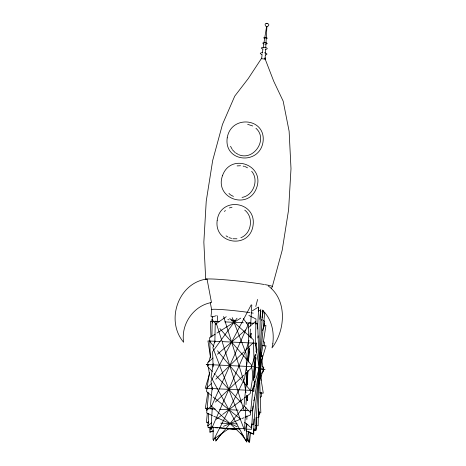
<?xml version="1.0" encoding="UTF-8"?>
<svg xmlns="http://www.w3.org/2000/svg" width="466" height="466" viewBox="0 0 466 466"><rect width="100%" height="100%" fill="white"/><g stroke="black" fill="none" stroke-linecap="round" stroke-linejoin="round"><path stroke-width="0.7" d="M210.125 430.019L210.178 427.118M211.908 336.499L212.28 316.927L216.352 315.674M213.242 427.339L213.003 439.665L229.284 428.324M214.855 342.522L215.199 324.4L226.249 316.699M246.764 423.827L246.432 441.226L240.683 433.234M246.846 419.476L246.916 415.853M247.207 400.632L247.306 395.552M247.551 382.504L247.772 370.907M247.953 361.482L248.628 325.961L243.287 318.54M254.052 419.004L253.76 434.23L248.628 431.685M254.424 399.432L254.465 397.259M254.669 386.384L254.768 381.31M254.85 376.959L255.275 354.486M255.444 345.784L255.956 318.965L248.896 315.459M259.061 411.362L258.95 417.163L257.593 417.577M259.585 383.815L259.644 380.914M259.795 372.94L259.946 364.965M265.067 59.1L265.34 54.697M265.422 53.246L265.661 48.883M265.742 47.433L266.232 38.707M266.307 37.251L266.913 26.352M208.057 425.068L207.929 427.246L213.591 427.619M208.139 423.611L208.733 413.441M212.257 408.117L211.156 427.019L236.32 429.198M217.313 321.627L217.657 315.814M245.815 407.5L244.58 428.58L227.81 428.906M245.984 404.593L246.497 395.873M247.131 384.968L247.982 370.429M248.489 361.709L249.298 347.898M249.933 337L250.405 329.002M250.574 326.095L251.803 305.014M252.962 406.032L251.605 429.291L246.52 429.169M253.813 391.492L254.325 382.772M254.622 377.681L255.811 357.329M256.149 351.515L256.661 342.795M257.465 328.984L258.7 307.904M262.649 310.001L255.642 429.926L253.492 429.827M256.463 423.856L256.079 430.398L253.958 430.258M259.521 371.524L259.906 364.983M262.917 313.379L263.092 310.473M234.194 322.262L234.334 320.276L230.99 319.95M272.82 343.489C274.235 332.584 272.022 320.62 264.443 312.29M208.651 392.826L206.665 412.987L212.508 415.631M207.329 413.103L206.403 422.464L208.552 422.563M212.257 387.118L210.481 405.117L243.258 436.03M210.242 427.066L209.741 432.104L213.014 430.73M247.394 371.396L243.91 406.678L216.172 440.452M248.314 362.035L249.38 351.236M250.725 337.559L251.157 333.237M253.038 387.665L250.341 415.025L245.104 417.227M253.749 380.46L255.951 358.144M256.516 352.383L256.871 348.784M257.937 337.978L258.152 335.823M259.783 319.262L260.779 309.179M250.522 432.652L249.601 442.013L246.957 439.52M264.758 312.342L253.679 424.672L251.529 424.567M253.987 428.388L253.417 434.143L246.275 430.91M259.597 371.501L260.377 363.585M261.088 356.379L261.443 352.779M264.001 326.858L264.566 321.103L263.267 320.515M266.564 28.35L266.768 26.62M209.519 372.212L206.485 391.574L211.535 395.651M207.877 392.11L205.29 408.6L215.315 409.066M213.23 363.684L211.092 377.303L246.759 442.1L248.331 432.064M208.366 421.491L207.696 425.796L211.71 422.749M213.556 439.106L213.329 440.539L244.522 378.864L247.108 362.379M247.33 360.94L249.24 348.754M250.929 338.001L251.157 336.563M255.782 357.766L250.16 393.613L244.423 397.958M256.568 352.745L256.906 350.595M261.624 320.48L261.851 319.047M262.073 317.614L263.197 310.443M252.042 423.53L251.372 427.835L244.638 422.394M259.801 374.058L262.725 355.418M264.187 346.098L264.746 342.516L263.063 341.153M261.653 58.763L262.084 54.464M262.311 53.054L262.993 48.825M263.22 47.416L263.785 43.891M264.012 42.482L266.622 26.265M272.895 343.506L272.004 347.898C285.454 330.347 287.557 300.087 268.235 285.914M271.509 288.431L272.365 286.456L282.192 250.265L288.611 209.677L291 168.68L289.124 131.278L283.165 101.134L273.711 81.195L264.944 58.483M257.593 299.428L255.793 306.453M214.977 340.949L212.892 347.811L244.767 430.875L246.858 424.013M208.04 364.208L207.411 366.27L212.28 371.513M208.663 362.152L210.335 356.665M209.368 374.518L205.191 388.242L218.088 388.842M207.405 407.633L206.572 410.383L211.75 405.49M212.176 426.571L211.337 429.314L246.322 349.372L249.036 340.454M250.079 337.023L251.122 333.586M255.263 354.585L251.087 368.309L244.877 374.181M256.096 351.842L256.935 349.092M262.574 330.569L264.659 323.707M250.877 410.36L250.248 412.422L243.922 405.601M253.795 400.754L254.634 398.011M259.224 382.912L259.644 381.538M260.686 378.107L263.82 367.814L262.358 366.241M251.232 304.799L210.941 381.246L212.315 389.815M261.676 58.145L248.256 78.568L234.748 96.13L222.48 124.393L212.653 160.589L206.234 201.172L203.846 242.174L205.722 279.577M237.037 318.214L212.589 351.714L213.131 366.981M220.901 434.085L215.752 441.139L215.624 437.504M261.403 58.693L265.096 59.06M224.437 211.465L225.41 210.475M206.549 388.213L211.71 383.186M215.834 379.167L243.701 352.016M244.732 351.014L252.986 342.97M215.374 402.065L243.84 375.159M213.073 357.987L207.62 362.67L208.081 365.525M217.43 354.236L245.757 329.881M247.935 328.006L255.566 321.447L256.026 324.301M261.426 373.289L263.61 371.414L261.653 359.28M216.3 419.272L221.466 415.357M222.614 414.484L243.275 398.832M215.123 334.192L209.636 337.634L210.358 357.993M216.952 333.044L240.741 318.121M252.333 310.851L257.82 307.409M260.377 397.213L261.595 396.45L261.467 392.815M219.562 427.974L220.872 427.421M223.494 426.32L240.52 419.155M241.825 418.608L243.794 417.781M240.881 237.718C251.605 233.623 253.918 217.063 244.767 210.137M267.379 26.585C272.453 23.749 262.678 21.255 265.684 26.195M210.084 432.192L213.475 431.149M229.383 207.935L232.004 207.23M265.457 55.011L266.797 54.516L266.878 53.788L264.542 52.74M242.052 197.409C253.388 195.65 259.172 179.963 251.681 171.272M206.787 279.029L206.298 279.111C178.041 283.293 165.372 320.957 183.645 342.265C180.726 324.406 193.495 305.62 211.482 302.533L207.026 279L206.543 279.082A33.622 1.864 6.2 0 1 231.235 280.351A33.622 1.864 6.2 0 1 264.461 284.534M265.014 37.309L263.628 37.81L264.909 38.591M265.585 44.223L267.298 43.606L266.406 42.849L265.055 42.552M265.218 49.425L266.587 49.227L267.286 48.639L266.779 47.963L265.265 47.404M262.731 52.571L261.036 52.804L260.244 53.474L261.682 54.621M237.101 165.908L240.491 165.727M264.438 42.499L262.643 43.122L264.216 44.084M266.529 23.312L267.094 23.3M232.884 238.749L236.944 238.778M226.196 428.685L239.99 429.011M265.084 37.303C266.604 36.989 268.602 38.899 265.83 38.701M258.199 310.414L260.348 310.513L258.152 425.778L255.292 425.644M261.962 311.492L264.111 311.591M219.707 321.662L210.393 321.225L210.964 337.221M224.723 321.895L243.345 322.763M246.211 322.897L254.087 323.27M255.519 323.334L257.669 323.433L260.832 412.859L258.688 412.76M263.791 325.385L265.94 325.489L252.566 410.808L250.417 410.703M220.133 341.526L207.958 340.955L210.37 355.948M222.282 341.625L255.228 343.162L263.273 393.129L260.407 392.995M263.173 345.714L266.039 345.842L252.467 390.45L219.521 388.912M260.803 369.398L265.102 369.596L253.405 366.695L206.129 364.488L208.885 365.169M219.614 409.264L238.237 410.138M240.386 410.237L248.984 410.639M220.727 423.128L237.206 423.903M246.514 424.334L247.947 424.404M208.366 427.718L210.516 427.823M225.556 428.522L236.303 429.023M215.007 427.712L217.843 427.899M219.259 427.992L236.25 429.104M264.333 47.276L261.496 47.713L261.426 48.359L262.585 49.035M227.845 319.676L229.086 319.781M264.775 42.523L265.224 42.569M264.053 47.247L264.408 47.282M234.334 320.276L235.685 320.433M243.153 166.129L244.475 166.42M251.098 323.2L249.036 322.688L210.498 408.496L212.566 409.008M217.669 321.639L215.607 321.126L243.928 410.057L245.99 410.569M255.048 343.483L256.428 343.821M262.62 345.358L264.682 345.871M210.684 341.269L209.31 340.931L213.859 346.407M253.661 391.108L250.225 390.252L242.949 381.485M259.853 392.646L261.921 393.158M247.673 124.323L252.712 125.983M238.656 154.66C253.702 161.283 268.445 139.212 255.933 128.267M228.981 237.637L231.585 238.382M212.793 317.02L210.999 316.414L211.721 309.721A24.383 1.351 6.2 0 1 212.275 309.36A24.424 1.351 6.2 0 1 249.98 312.628M213.807 416.22L237.182 426.798M245.133 166.572L247.522 167.836M233.419 196.431L230.437 194.846L228.952 193.442M235.784 152.994L238.079 154.322M226.074 235.872L227.816 236.932M213.218 397.009L240.706 419.219M229.75 318.476L253.312 339.673L254.652 377.483M232.435 149.802L235.208 152.662M214.226 373.61L215.199 374.658M216.172 375.707L241.487 402.979M216.113 324.26L211.89 319.408L212.461 322.979M219.865 328.577L251.296 364.709L253.824 380.413M217.494 350.793L242.04 380.39M230.53 146.272L232.12 149.213M232.208 317.62L246.019 353.275L246.636 370.726M247.621 438.663L249.182 442.7L248.797 431.796M223.581 316.507L244.365 382.807L245.972 392.803M210.294 302.708L211.68 309.721M260.966 354.999L261.193 356.426M254.168 382.557L254.745 386.122M258.42 408.967L259.341 414.676M246.432 395.657L247.236 400.655M208.314 366.952L209.461 374.093M258.432 307.024L258.583 311.387M260.412 363.008L261.03 380.454M254.78 381.118L254.908 384.753M256.061 417.466L256.475 429.099M246.689 372.177L247.149 385.265M247.51 395.442L247.586 397.626M265.282 284.679A33.622 1.864 6.2 0 1 272.365 286.456M251.331 312.832A24.424 1.351 6.2 0 1 253.219 313.135M217.197 220.267C213.673 244.341 249.764 249.555 253.073 225.393C256.597 201.318 220.505 196.104 217.197 220.267M227.216 137.849C223.709 162.151 259.213 165.547 263.005 142.13C266.5 117.869 230.95 114.362 227.216 137.849M265.102 57.965L265.032 58.856L265.102 57.965M222.585 175.402C214.057 198.225 248.267 210.813 256.574 187.915C265.102 165.092 230.891 152.504 222.585 175.402"/></g></svg>
